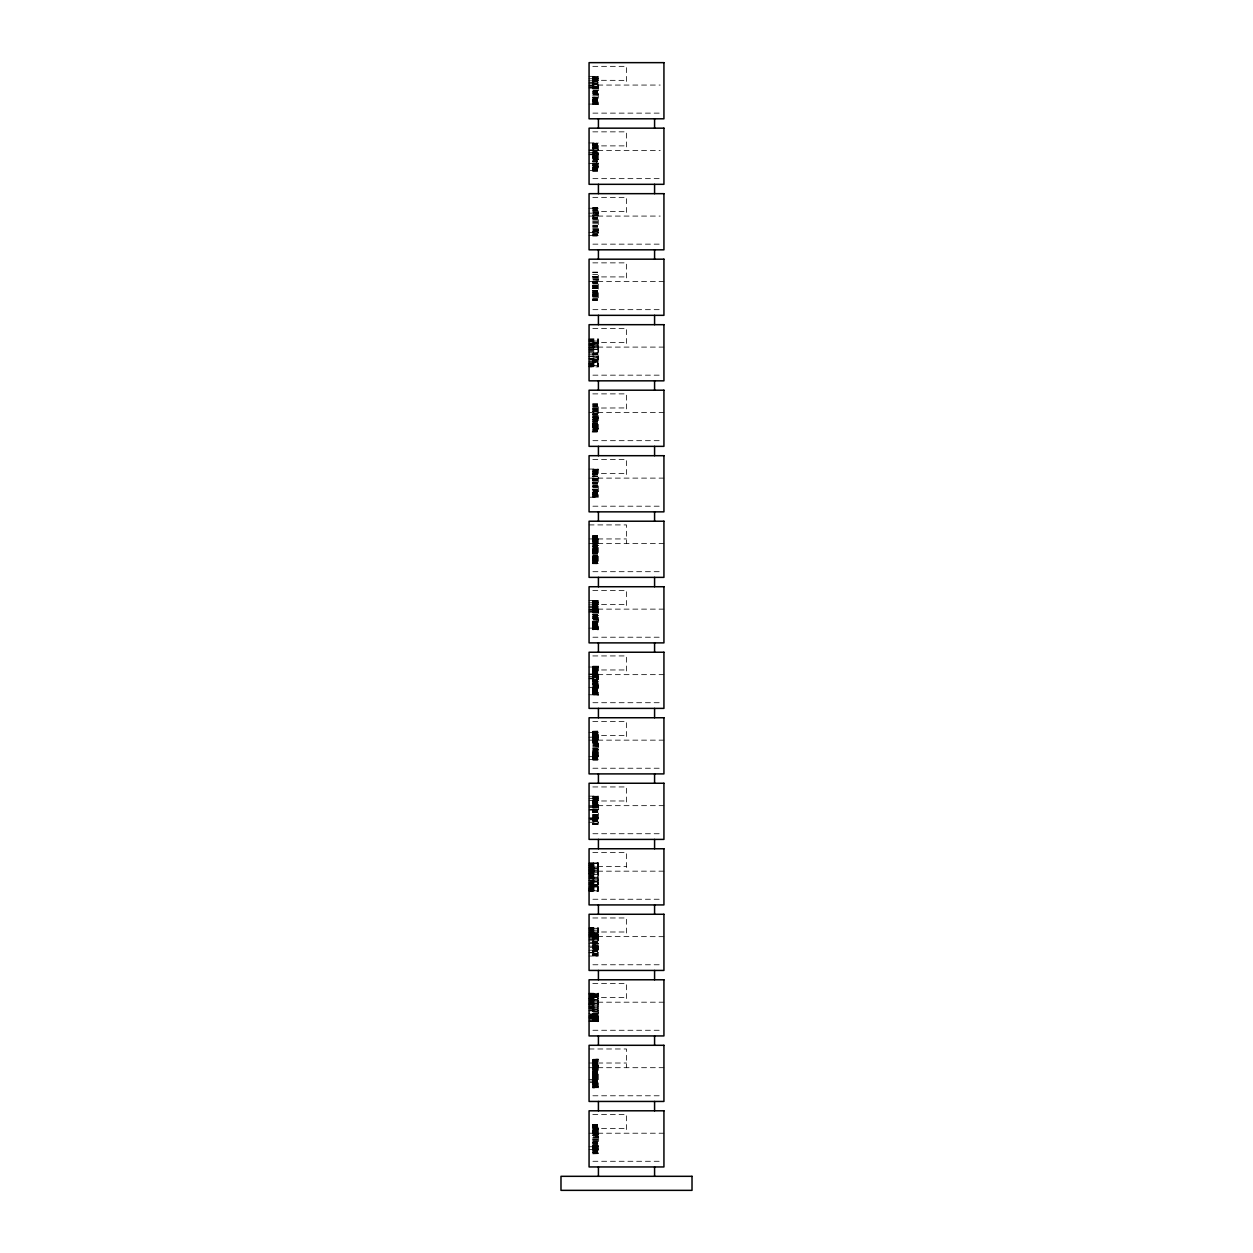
<?xml version="1.0" encoding="UTF-8"?>
<svg xmlns="http://www.w3.org/2000/svg" width="1253" height="1253" viewBox="0 0 1253 1253"><rect width="100%" height="100%" fill="white"/><g stroke="black" fill="none" stroke-linecap="round" stroke-linejoin="round"><path stroke-width="0.75" stroke-dasharray="5 3.75" d="M592.81 66.346L626.5 66.346L626.5 85.063M588.926 76.355L598.292 76.355L598.292 104.547L592.669 104.547M592.669 76.809L598.292 76.809M592.669 77.075L598.292 77.075L592.669 77.357M592.669 78.125L598.292 78.125M592.669 78.25L598.292 78.25M588.926 78.72L598.292 78.72M592.669 79.096L598.292 79.19M592.669 79.221L598.292 79.221M592.669 79.706L598.292 79.706M592.669 80.286L626.5 80.38M592.669 80.709L598.292 80.756M588.926 80.772L598.292 80.897M592.669 81.179L598.292 81.194M592.669 81.367L598.292 81.461M592.669 81.649L598.292 81.664M592.669 82.275L598.292 82.212M588.926 82.369L598.292 82.432M588.926 83.34L598.292 83.168M592.669 83.559L598.292 83.559M592.669 83.7L598.292 83.732M592.669 84.123L598.292 84.139M592.669 84.531L598.292 84.531M589.067 85.063L660.19 85.063M588.926 85.408L598.292 85.408M592.669 86.159L598.292 86.159M588.926 86.504L598.292 86.3M592.669 87.13L598.292 87.13M588.926 87.412L598.292 87.459L592.669 87.569M588.926 88.149L598.292 88.149M592.669 88.493L598.292 88.493M592.669 88.681L598.292 88.681M592.669 90.028L598.292 90.044M598.292 90.357L592.669 90.357L598.292 90.467M592.669 91.297L598.292 91.25M592.669 91.563L598.292 91.563M592.669 92.722L598.292 92.722M592.669 92.91L598.292 92.91M592.669 93.286L598.292 93.286M592.669 94.085L598.292 94.1M598.292 94.57L592.669 94.57L598.292 94.774M592.669 95.244L598.292 95.197M592.669 97.014L598.292 97.139L592.669 97.358M592.669 97.499L598.292 97.499M592.669 98.689L598.292 98.658M592.669 99.018L598.292 99.003M592.669 99.551L598.292 99.426M592.669 99.567L598.292 99.739M592.669 100.005L598.292 99.88M592.669 100.162L598.292 100.162M592.669 100.6L598.292 100.6M592.669 101.305L598.292 101.305M592.669 101.446L598.292 101.446M592.669 101.728L598.292 101.728M592.669 101.994L598.292 101.994M592.669 102.809L598.292 102.73M592.669 102.965L598.292 103.106M592.669 103.733L598.292 103.78M588.926 104.077L598.292 104.077M592.669 104.375L598.292 104.391M592.904 113.13L660.096 113.13M592.81 131.847L626.5 131.847L626.5 150.564M588.926 142.936L598.292 143.046M592.669 143.155L598.292 143.375M592.669 143.437L598.292 143.437M592.669 143.782L598.292 143.782M592.669 143.938L598.292 143.938M592.669 144.706L598.292 144.706M592.669 144.831L598.292 144.831M592.779 145.301L596.632 145.301M592.669 145.677L598.292 145.677M592.81 145.881L626.5 145.881M592.669 146.288L598.292 146.288M592.669 146.867L598.292 146.867M592.669 147.29L598.292 147.29M592.669 147.478L598.292 147.478M592.669 147.666L598.292 147.666M592.669 148.042L598.292 148.042M592.669 148.23L598.292 148.246M592.669 148.387L598.292 148.387M592.669 148.794L598.292 148.794M592.669 149.013L598.292 149.013M588.926 149.921L598.292 149.812M592.669 150.376L598.292 150.376M589.067 150.564L660.19 150.564M592.779 150.72L596.632 150.72M592.669 151.112L598.292 151.112M592.779 151.989L596.632 151.989M592.669 152.193L598.292 152.193M588.926 152.349L598.292 152.412M592.669 152.741L598.292 152.741M592.669 152.835L598.292 152.882M598.292 153.07L592.669 153.32L598.292 153.367M592.669 153.712L598.292 153.633M588.926 153.994L598.292 154.041L592.669 154.15M588.926 154.73L598.292 154.745M592.669 155.074L598.292 155.074M592.669 155.262L598.292 155.262M592.669 156.124L598.292 156.124M592.669 156.406L598.292 156.406M592.669 156.531L598.292 156.609M592.669 156.719L598.292 156.938M592.669 157.236L598.292 157.236M592.669 157.674L598.292 157.69M592.669 157.878L598.292 157.8M592.669 158.144L598.292 158.144M592.669 158.426L598.292 158.426M598.292 159.272L592.669 159.303L598.292 159.491M592.669 159.867L598.292 159.867M592.669 160.682L598.292 160.682M592.669 161.402L598.292 161.355M592.669 161.496L598.292 161.496M592.669 161.778L598.292 161.825M592.669 163.047L598.292 163.015M588.926 163.563L598.292 163.642M592.669 163.783L598.292 163.861M592.669 164.08L598.292 164.08M592.669 164.613L598.292 164.613M592.669 165.208L598.292 165.208M592.669 165.333L598.292 165.553M592.669 165.85L598.292 165.85M592.669 166.101L598.292 165.991M598.292 166.398L592.669 166.555L598.292 166.9M592.669 167.182L598.292 167.182M592.669 167.479L598.292 167.479M592.669 167.886L598.292 167.886M592.669 167.965L598.292 167.965M592.669 168.575L598.292 168.575M592.669 169.077L598.292 169.077M592.669 169.296L598.292 169.296M592.669 169.688L598.292 169.688M592.669 169.969L598.292 169.969M592.669 170.22L598.292 170.22M592.669 170.314L598.292 170.486L588.926 170.659M592.669 170.972L598.292 170.909M592.669 171.128L598.292 171.128L598.292 142.936M592.904 178.646L660.096 178.646M592.81 197.363L626.5 197.363L626.5 216.08M592.669 207.763L598.292 207.763L598.292 235.94L592.669 235.94M592.669 207.935L598.292 207.935M588.926 208.249L598.292 208.249M592.669 208.468L598.292 208.468M592.669 209.345L598.292 209.361M592.669 210.128L598.292 210.128M592.669 210.582L598.292 210.614M592.81 211.397L626.5 211.397M592.669 212.18L598.292 212.305M598.292 212.571L592.669 212.571L598.292 212.759M588.926 213.167L598.292 213.167M598.292 213.605L592.669 213.605L598.292 213.762M592.669 214.764L598.292 214.749M592.669 215.187L598.292 214.952M592.669 215.579L598.292 215.532M589.067 216.08L660.19 216.08M592.669 216.8L598.292 216.8M592.669 217.709L598.292 217.771M592.669 217.897L598.292 217.897M592.669 218.163L598.292 218.179M592.669 218.414L598.292 218.414M592.669 218.805L598.292 218.805M592.669 219.541L598.292 219.541M592.669 220.904L598.292 220.904M592.669 221.812L598.292 221.859M592.669 222.674L598.292 222.674M592.669 223.801L598.292 223.801M592.669 225.509L598.292 225.477M592.669 226.01L598.292 225.963M592.669 226.762L598.292 226.762M592.669 227.185L598.292 227.185M592.669 228.532L598.292 228.532M592.669 229.691L598.292 229.691M592.669 230.991L598.292 230.959M592.669 231.132L598.292 231.132M592.669 231.413L598.292 231.57M588.926 232.604L598.292 232.604M592.669 232.854L598.292 232.854M592.669 233.121L598.292 233.121M592.669 234.201L598.292 234.201M592.669 234.358L598.292 234.358M592.669 235.235L598.292 235.172M588.926 235.47L598.292 235.47M592.669 235.768L598.292 235.752M592.904 244.147L660.096 244.147M592.81 262.864L626.5 262.864L626.5 281.58M592.669 272.136L598.292 272.136L598.292 300.328L592.669 300.328M592.669 272.621L598.292 272.621M592.669 274.501L598.292 274.501M592.669 276.459L598.292 276.459M592.669 276.553L598.292 276.553M592.81 276.913L626.5 276.913M592.669 277.571L598.292 277.539M592.669 278.135L598.292 278.135M592.669 279.153L598.292 279.121M592.669 281.173L598.292 281.173M592.669 281.377L598.292 281.377M589.067 281.58L663.933 281.58M592.669 282.019L598.292 282.019M592.669 282.27L598.292 282.27M592.669 282.536L598.292 282.786M592.669 282.818L598.292 282.818M592.669 283.178L598.292 283.178M592.669 283.914L598.292 283.945M592.669 285.324L598.292 285.277M592.669 285.59L598.292 285.59L592.669 285.919M592.669 286.107L598.292 286.107M592.669 286.89L598.292 286.733M592.669 286.984L598.292 287.047M592.669 287.61L598.292 287.61M592.669 288.174L598.292 288.174M592.669 288.456L598.292 288.456M592.669 288.644L598.292 288.644M592.669 290.586L598.292 290.586M592.669 290.68L598.292 290.68M592.669 291.135L598.292 291.135M592.669 291.557L598.292 291.557M592.669 292.247L598.292 292.2M592.669 292.748L598.292 292.748M592.669 293.045L598.292 293.045M592.669 293.813L598.292 293.813M592.669 294.063L598.292 294.063M592.669 294.392L598.292 294.392M592.669 294.737L598.292 294.737M592.669 295.035L598.292 295.035M592.669 295.285L598.292 295.285M592.669 295.755L598.292 295.818M592.669 295.959L598.292 296.084M592.669 296.663L598.292 296.663M592.669 296.977L598.292 297.149M592.669 298.261L598.292 298.277M592.669 299.169L598.292 299.169M592.669 299.404L598.292 299.404M592.669 299.859L598.292 299.859M592.669 300.187L598.292 300.093M592.904 309.663L660.096 309.663M592.81 328.38L626.5 328.38L626.5 347.097M588.926 338.858L598.292 338.686L598.292 366.894L588.926 366.894M588.926 339.406L598.292 339.391M588.926 339.814L598.292 339.814M588.926 340.299L598.292 340.268M588.926 340.706L598.292 340.706M592.669 341.051L598.292 341.051M588.926 341.505L598.292 341.505M588.926 341.771L598.292 341.771M592.81 342.414L626.5 342.414M588.926 343.103L598.292 342.883M592.669 343.228L598.292 343.103M588.926 343.494L598.292 343.526L592.669 343.776M588.926 344.324L598.292 344.324M592.669 344.544L598.292 344.591M588.926 344.685L598.292 344.826M598.292 345.671L588.926 345.671L598.292 345.875M588.926 346.032L598.292 346.157M592.669 346.454L598.292 346.454M589.067 347.097L663.933 347.097M588.926 347.535L598.292 347.535L588.926 347.614M588.926 348.82L598.292 348.632M598.292 349.101L588.926 349.101L598.292 349.305M592.669 349.524L598.292 349.524M588.926 349.728L598.292 349.728M588.926 350.542L598.292 350.48M588.926 351.513L598.292 351.513M592.669 353.769L598.292 353.769M592.669 354.066L598.292 354.066M588.926 354.207L598.292 354.098M592.669 354.395L598.292 354.395M592.669 355.1L598.292 354.944M588.926 356.103L598.292 356.103M588.926 356.369L598.292 356.306M588.926 356.432L598.292 356.494M592.669 358.06L598.292 357.998M588.926 358.28L598.292 358.28M588.926 358.515L598.292 358.515M588.926 359.517L598.292 359.47M592.669 359.674L598.292 359.674M592.669 360.018L598.292 359.956L588.926 360.112M592.669 360.441L598.292 360.441M592.669 360.974L598.292 361.021M592.669 361.459L598.292 361.412M588.926 361.757L598.292 361.866M588.926 362.148L598.292 362.054M592.669 362.336L598.292 362.336L592.669 362.634M588.926 363.213L598.292 363.213M588.926 363.636L598.292 363.636M588.926 363.777L598.292 363.777M588.926 364.043L598.292 364.043M588.926 364.498L598.292 364.498M588.926 364.921L598.292 364.921M588.926 365.124L598.292 365.281M592.669 365.547L598.292 365.547M588.926 365.782L598.292 365.782M588.926 366.095L598.292 366.174M588.926 366.409L598.292 366.409M588.926 366.737L598.292 366.769M592.904 375.164L660.096 375.164M592.81 393.881L626.5 393.881L626.5 412.597M592.669 403.748L598.292 403.748L598.292 431.956L588.926 431.956M592.669 404.249L598.292 404.265M592.669 404.891L598.292 404.891M592.669 405.768L598.292 405.768M592.669 406.129L598.292 406.129M592.669 406.849L598.292 406.849M592.669 408.055L626.5 407.93M592.669 408.165L598.292 408.18M592.669 408.854L598.292 408.854M592.669 409.402L598.292 409.402M592.669 409.903L598.292 409.888M592.669 410.749L598.292 410.874M592.669 411.235L598.292 411.235M592.669 411.25L598.292 411.25M592.669 411.532L598.292 411.532M589.067 412.597L663.933 412.597M598.292 413.004L592.669 413.004L598.292 413.224M592.669 413.647L598.292 413.709M592.669 413.897L598.292 413.882M592.669 414.289L598.292 414.195M592.669 414.383L598.292 414.602M592.669 414.806L598.292 414.806M592.669 415.542L598.292 415.557M592.669 416.576L598.292 416.576M592.669 416.936L598.292 416.936M592.669 417.218L598.292 417.218M592.669 417.343L598.292 417.343M592.669 418.831L598.292 418.831M592.669 419.175L598.292 419.129M592.669 419.473L598.292 419.473M592.669 420.084L598.292 420.021M592.669 420.256L598.292 420.178M592.669 421.384L598.292 421.18M592.669 421.572L598.292 421.431M592.669 422.308L598.292 422.214M592.669 423.075L598.292 423.138M592.669 423.357L598.292 423.357M592.669 423.577L598.292 423.577M592.669 423.827L598.292 423.874M592.669 424.375L598.292 424.375M592.669 424.673L598.292 424.673M592.669 425.018L598.292 425.018L592.669 425.174M592.669 425.503L598.292 425.44M592.669 426.02L598.292 426.02M592.669 426.365L598.292 426.365L592.669 426.537M592.669 426.819L598.292 426.662M592.669 426.913L598.292 426.913M592.669 427.21L598.292 427.414L592.669 427.445M592.669 427.712L598.292 427.712M592.669 428.291L598.292 428.291M592.669 429.575L598.292 429.575M592.669 429.889L598.292 429.983M592.669 430.797L598.292 430.625M592.669 431.032L598.292 430.844M592.669 431.471L598.292 431.471M592.669 431.815L598.292 431.721M592.904 440.68L660.096 440.68M592.81 459.397L626.5 459.397L626.5 478.113M588.926 469.061L598.292 469.061L598.292 497.269M592.669 469.264L598.292 469.233M592.669 470.674L598.292 470.642M592.669 470.877L598.292 470.877M592.669 471.426L598.292 471.426M592.669 471.629L598.292 471.629M592.669 471.911L598.292 471.88M592.669 472.303L598.292 472.303M592.669 473.007L598.292 473.007M592.669 473.446L626.5 473.43M592.669 473.791L598.292 473.728M592.669 473.885L598.292 474.057M592.669 474.198L598.292 474.198M592.669 474.605L598.292 474.605M592.669 474.856L598.292 474.903L592.669 475.059M592.669 476.124L598.292 476.046M592.669 476.406L598.292 476.422M592.669 476.594L598.292 476.563M592.669 476.829L598.292 476.829M589.067 478.113L663.933 478.113M592.669 478.395L598.292 478.395M592.669 478.834L598.292 478.834M592.669 479.006L598.292 479.069M592.669 479.194L598.292 479.194M592.669 479.539L598.292 479.507M592.669 480.103L598.292 480.103M592.669 480.322L598.292 480.322M592.669 480.886L598.292 480.839M592.669 482.045L598.292 482.045M592.669 482.327L598.292 482.374M592.669 482.985L598.292 482.985M592.669 483.157L598.292 483.157M592.669 483.595L598.292 483.58M592.669 484.942L598.292 484.942M592.669 485.13L598.292 485.13M592.669 486.039L598.292 486.148M592.669 486.509L598.292 486.509M592.669 486.806L598.292 486.869M592.669 487.448L598.292 487.307M592.669 489.077L598.292 489.077M592.669 489.5L598.292 489.5M592.669 489.845L598.292 489.829M592.669 490.393L598.292 490.44M598.292 491.192L592.669 491.348L598.292 491.395M592.669 491.975L598.292 492.147M592.669 492.257L598.292 492.288L592.669 492.523M592.669 492.852L598.292 492.711M592.669 493.384L598.292 493.384M592.669 493.917L598.292 493.917M592.669 494.152L598.292 494.152M592.669 494.418L598.292 494.418M592.669 494.575L598.292 494.575M592.669 495.374L598.292 495.499M592.669 495.655L598.292 495.655M592.669 496.298L598.292 496.298M592.669 496.423L598.292 496.47M592.669 496.768L598.292 496.83M592.669 497.065L598.292 497.049L588.926 497.269M592.904 506.196L660.096 506.196M589.067 524.913L626.5 524.913L626.5 543.63M592.669 535.611L598.292 535.611L598.292 563.819L592.669 563.709L598.292 563.568M592.669 535.767L598.292 535.814M592.669 536.253L598.292 536.096M592.669 536.409L598.292 536.409M592.669 537.051L598.292 537.051M592.669 537.427L598.292 537.427M592.669 537.976L598.292 537.976M592.669 538.179L598.292 538.179M592.669 538.853L598.292 538.853M589.067 538.947L626.5 538.947M592.669 539.557L598.292 539.557M592.669 540.027L598.292 539.996M592.669 540.341L598.292 540.278M592.669 540.732L598.292 540.732M592.669 541.045L598.292 541.155M592.669 541.406L598.292 541.406M592.669 541.609L598.292 541.609M592.669 542.674L598.292 542.596M592.669 542.941L598.292 542.941M592.669 543.144L598.292 543.097M592.669 543.379L598.292 543.379M589.067 543.63L663.933 543.63M592.669 544.648L598.292 544.851M592.669 544.945L598.292 545.008M592.669 545.744L598.292 545.728M592.669 546.089L598.292 546.089M592.669 546.292L598.292 546.292M592.669 546.653L598.292 546.653M592.669 546.872L598.292 546.872M592.669 547.436L598.292 547.389M592.669 548.595L598.292 548.783M592.669 548.877L598.292 548.924M592.669 549.065L598.292 549.19M592.669 549.394L598.292 549.534M592.669 549.816L598.292 549.816M592.669 550.13L598.292 550.333M592.669 550.459L598.292 550.459M592.669 551.085L598.292 551.085M592.669 551.492L598.292 551.492M592.669 551.931L598.292 551.68M592.669 552.103L598.292 552.103M592.669 552.698L598.292 552.589M592.669 553.059L598.292 553.059M592.669 553.419L598.292 553.372M592.669 553.842L598.292 553.857M592.669 554.155L598.292 554.061M592.669 555.627L598.292 555.674M592.669 556.05L598.292 556.05M592.669 556.379L598.292 556.222M592.669 556.52L598.292 556.52M592.669 556.974L598.292 556.943M592.669 557.287L598.292 557.287M592.669 557.742L598.292 557.867M592.669 558.211L598.292 558.211M592.669 558.54L598.292 558.509M592.669 558.76L598.292 558.76M592.669 559.214L598.292 559.073M592.669 559.292L598.292 559.261M592.669 559.558L598.292 559.558M592.669 559.934L598.292 559.934M592.669 560.138L598.292 560.138M592.669 560.467L598.292 560.467M592.669 560.624L598.292 560.624M592.669 561.125L598.292 561.125M592.669 561.736L598.292 561.736M592.669 561.924L598.292 562.096M592.669 562.644L598.292 562.644M592.669 562.848L598.292 562.879M592.669 562.973L598.292 562.973M592.669 563.317L598.292 563.286M592.904 571.697L660.096 571.697M592.81 590.414L626.5 590.414L626.5 609.13M588.926 600.438L598.292 600.438L598.417 629.773L592.81 629.773M592.669 600.61L598.292 600.547M592.669 600.876L598.292 600.876M592.669 601.158L598.292 601.142M592.669 601.424L598.292 601.268M592.81 601.769L598.417 601.769M592.669 602.051L598.292 602.02M592.669 602.192L598.417 602.286M592.669 602.317L598.292 602.317M588.926 602.803L598.417 602.662M592.669 603.179L598.417 603.194M592.81 603.492L598.417 603.492M592.669 603.789L598.417 603.789M592.669 604.353L598.292 604.353M592.81 604.447L626.5 604.447M588.926 604.854L598.292 604.823M592.669 604.98L598.417 604.964M592.669 605.277L598.292 605.434M592.669 605.544L598.292 605.544M592.669 605.732L598.292 605.732M592.81 606.217L598.417 606.217M588.926 606.436L598.417 606.389M592.669 606.499L598.417 606.593M592.81 606.969L598.417 606.922M592.669 607.251L598.292 607.251M588.926 607.423L598.417 607.439M592.669 607.627L598.417 607.721M592.669 607.862L598.292 607.877M592.669 608.206L598.417 608.081M592.669 608.613L598.417 608.786M592.81 609.021L598.417 608.958M589.067 609.13L663.933 609.13M588.926 609.475L598.292 609.475M592.81 609.647L598.417 609.757M592.669 610.383L598.417 610.289M588.926 610.571L598.292 610.446M592.669 610.806L598.292 610.853M592.81 611.088L598.417 611.088M592.669 611.198L598.417 611.26M588.926 611.48L598.417 611.527M588.926 612.231L598.417 612.044M592.669 612.56L598.292 612.748M592.81 612.889L598.417 612.811M592.669 614.127L598.292 614.111M592.669 614.487L598.417 614.55L592.669 614.722M592.669 615.646L598.417 615.693M592.81 616.351L598.417 616.351M592.669 616.805L598.292 616.805M592.669 616.993L598.292 616.993M592.669 617.369L598.417 617.4M592.669 618.168L598.292 618.152M592.669 618.7L598.292 618.637M592.669 618.857L598.292 618.857M598.292 619.264L592.669 619.264L598.417 619.327M592.669 621.096L598.292 621.096M592.669 621.269L598.417 621.112M592.669 621.425L598.292 621.582M592.81 622.365L598.417 622.365L592.81 622.584M592.669 622.772L598.417 622.913M592.669 623.086L598.292 623.086M592.669 623.493L598.292 623.634M592.669 623.806L598.417 623.916L592.669 624.088M592.81 624.386L598.417 624.386M592.669 624.683L598.292 624.683M592.81 624.965L598.417 624.824M592.81 625.231L598.417 625.231L592.669 625.529M592.669 625.795L598.292 625.795M592.669 626.061L598.292 626.061M592.81 626.594L598.417 626.594M592.669 626.798L598.417 626.672M592.669 627.033L598.417 626.954M592.669 627.189L598.292 627.189M592.669 627.816L598.292 627.847M588.926 628.16L598.417 628.035M592.81 628.192L598.417 628.192M592.669 628.426L598.292 628.63M592.81 629.006L598.417 629.069M592.81 629.304L598.417 629.304M592.81 629.601L598.417 629.586M592.904 637.213L660.096 637.213M592.81 655.93L626.5 655.93L626.5 674.647M592.81 666.157L598.417 666.189M592.81 666.502L598.417 666.502M592.81 666.721L598.417 666.737M588.926 667.019L598.292 667.019M592.669 667.222L598.417 667.254M592.669 667.504L598.292 667.457M592.81 667.63L598.417 667.598M592.669 667.849L598.417 667.912M592.81 668.225L598.417 668.225M592.669 668.773L598.417 668.836M592.669 668.898L598.417 669.024M592.779 669.384L598.417 669.384M592.669 669.76L598.292 669.76M592.81 669.963L626.5 669.963M592.669 670.371L598.417 670.433M592.81 670.559L598.417 670.559M592.669 670.935L598.417 670.856L592.81 671.013M592.669 671.373L598.417 671.404M592.669 671.749L598.292 671.561M592.81 671.874L598.417 671.921M592.669 672.125L598.417 672.156M592.669 672.313L598.417 672.516M592.81 672.736L598.417 672.736M592.669 672.877L598.292 672.877M592.669 673.08L598.417 673.206L592.81 673.441M592.669 673.832L598.417 673.691M588.926 674.004L598.417 674.067M592.81 674.192L598.417 674.192M592.669 674.459L598.292 674.459M589.067 674.647L663.933 674.647M592.669 675.195L598.417 675.257M592.81 675.524L598.417 675.414M592.81 675.68L598.417 675.9M592.779 676.056L598.417 676.15M588.926 676.416L598.417 676.432L592.669 676.479M592.669 676.808L598.292 676.902M592.669 677.153L598.292 677.153M592.669 677.387L598.417 677.246M598.292 677.701L592.669 677.701L598.417 677.826M588.926 678.061L598.292 678.124M588.926 678.813L598.417 678.969M592.669 679.142L598.417 679.204M592.669 679.33L598.417 679.486L592.81 679.799M592.81 679.987L598.417 680.066L592.669 680.207M592.669 680.489L598.417 680.614M592.669 680.708L598.417 680.771M592.669 680.99L598.292 681.005M592.669 681.303L598.292 681.303M592.669 681.616L598.417 681.491M598.417 681.836L592.669 681.883L598.292 681.961M592.669 682.227L598.417 682.337M592.669 682.493L598.417 682.525M592.669 683.339L598.292 683.386M592.669 683.574L598.417 683.731M592.669 683.95L598.292 683.95M592.81 684.216L598.417 684.279L592.81 684.467M592.669 684.749L598.417 684.561M592.669 685.438L598.417 685.548M598.292 685.845L592.669 685.845L598.417 686.096M592.81 686.127L598.417 686.127M592.81 686.848L598.417 686.801M592.669 687.098L598.417 686.926M592.81 687.349L598.417 687.349M588.926 687.631L598.292 687.678M592.669 687.725L598.417 687.693M592.669 688.148L598.292 688.148M592.81 688.273L598.417 688.445M592.669 688.696L598.417 688.617M592.81 688.821L598.417 688.821M592.81 689.213L598.417 689.166M592.669 689.275L598.417 689.385M592.669 689.667L598.417 689.714L592.669 689.917M592.669 690.168L598.292 690.074M592.669 690.528L598.292 690.466M592.669 690.638L598.417 690.544M592.669 690.967L598.417 691.029L592.669 691.264M592.669 691.546L598.417 691.374M592.669 691.954L598.292 692.048M592.81 692.142L598.417 692.157M592.81 692.455L598.417 692.611M592.669 692.643L598.292 692.643M592.669 693.16L598.417 693.05M592.669 693.379L598.417 693.285M592.81 693.504L598.417 693.426M592.669 693.77L598.417 693.692M592.669 694.052L598.417 694.068M592.669 694.397L598.292 694.287M592.669 694.569L598.292 694.695M588.926 694.742L598.292 694.976L592.669 695.008M592.904 702.714L660.096 702.714M592.81 721.43L626.5 721.43L626.5 740.147M592.81 731.219L598.417 731.047L598.292 760.023L592.669 760.023M592.81 731.517L598.417 731.517M592.81 731.752L598.417 731.752M592.669 732.018L598.292 732.018M592.81 732.112L598.417 732.285M588.926 732.332L598.292 732.551M592.81 732.629L598.417 732.66M592.81 732.942L598.417 732.942M592.81 733.24L598.417 733.24M592.669 733.444L598.417 733.412M592.81 733.866L598.417 733.866M592.81 734.054L598.417 733.898M592.669 734.195L598.292 734.195M592.669 734.665L598.417 734.415M592.669 734.697L598.292 734.697M592.81 735.433L598.417 735.433M592.81 735.48L626.5 735.48M592.81 735.856L598.417 735.715M592.669 736.169L598.417 736.044M592.669 736.247L598.417 736.435M592.669 736.639L598.292 736.67M592.669 736.827L598.417 736.889M588.926 737.234L598.417 737.046M592.81 737.531L598.417 737.531M592.669 737.751L598.417 737.751M592.669 737.845L598.417 738.033M592.81 738.236L598.417 738.236M592.81 738.471L598.417 738.409M592.669 738.816L598.417 738.816M592.669 739.035L598.417 739.098M592.669 739.207L598.417 739.207M598.292 739.615L592.669 739.615L598.417 739.74M592.81 740.084L598.417 740.084M589.067 740.147L663.933 740.147M592.81 740.539L598.417 740.539L592.669 740.883M592.81 741.056L598.417 741.181M592.81 741.494L598.417 741.463M592.669 741.776L598.292 741.964M592.81 742.089L598.417 742.089M592.669 742.293L598.417 742.34M592.669 742.888L598.417 742.825M592.669 743.624L598.292 743.624M592.669 744.987L598.417 745.096L592.81 745.143M598.417 745.801L592.669 745.88L598.292 745.942M592.669 746.741L598.417 746.866M592.669 747.884L598.292 747.884M592.81 748.761L598.417 748.761M592.81 748.793L598.417 748.793M592.669 749.576L598.292 749.545M592.81 750.578L598.417 750.578M592.669 750.845L598.292 750.845M592.669 751.252L598.292 751.252M592.81 751.878L598.417 751.816M592.81 752.035L598.417 752.035M592.81 752.38L598.417 752.38M592.669 752.677L598.292 752.614M592.669 752.834L598.292 752.834M592.81 753.382L598.417 753.335M592.81 753.476L598.417 753.476M592.669 753.773L598.417 753.852M592.669 754.165L598.417 754.243M592.81 754.275L598.417 754.416M592.81 754.698L598.417 754.698M592.669 755.026L598.417 754.839M592.669 755.214L598.292 755.073M592.669 755.481L598.292 755.481M592.669 755.653L598.292 755.637M592.81 756.405L598.417 756.405M588.926 756.671L598.292 756.671M592.669 756.922L598.292 756.922M592.669 757.204L598.292 757.204M592.81 757.485L598.417 757.485M592.81 757.642L598.417 757.642M592.669 758.284L598.292 758.284M592.669 758.441L598.417 758.457M592.81 758.754L598.417 758.754M592.81 759.052L598.417 759.036M592.669 759.318L598.417 759.224M588.926 759.553L598.292 759.553M592.669 759.851L598.292 759.835M592.904 768.23L660.096 768.23M592.81 786.947L626.5 786.947L626.5 805.663M589.067 796.141L598.417 796.141L598.292 824.396M592.81 796.281L598.417 796.281M592.669 796.704L598.417 796.689M592.81 797.206L598.417 797.206M592.81 797.378L598.417 797.378M592.81 798.036L598.417 798.036M592.81 798.349L598.417 798.349M589.067 798.506L598.417 798.506M592.81 799.148L598.417 799.148M592.81 799.508L598.417 799.508M589.067 800.557L598.417 800.526M592.81 800.777L598.417 800.808M592.81 800.98L626.5 800.98M592.81 801.481L598.417 801.481L592.669 801.654M592.669 802.218L598.417 802.139M592.81 802.28L598.417 802.28M592.81 802.625L598.417 802.625M592.81 802.844L598.417 802.844M592.669 803.189L598.417 803.126M592.81 803.815L598.417 803.815L592.669 803.987M592.81 804.191L598.417 804.316M592.81 804.833L598.417 804.833M592.669 805.256L598.417 805.178M589.067 805.663L663.933 805.663M592.669 805.679L598.417 805.804M592.669 806.102L598.417 806.024M592.669 806.352L598.417 806.274M592.669 806.619L598.292 806.619M589.067 806.822L598.417 806.822M589.067 807.183L598.417 807.183M592.669 807.261L598.417 807.433M592.669 808.013L598.417 807.919M592.81 809.093L598.417 809.328M592.669 809.391L598.292 809.36M589.067 809.736L598.417 809.595M589.067 810.111L598.417 809.924M592.669 810.174L598.292 810.174M592.669 810.801L598.417 810.879L592.669 811.067M592.81 811.615L598.417 811.615M592.669 811.693L598.292 811.693M592.81 811.96L598.417 811.96M592.669 812.257L598.292 812.257M592.669 812.711L598.417 812.461M592.81 814.419L598.417 814.419M592.669 814.763L598.417 814.685M592.669 815.217L598.292 815.217M592.669 815.64L598.417 815.672M592.669 816.283L598.417 816.204M592.669 816.831L598.417 816.752M592.669 817.128L598.417 817.05M592.81 817.473L598.417 817.473M589.067 817.817L598.417 817.817M592.669 818.146L598.292 818.146M589.067 818.397L598.417 818.397M592.669 818.475L598.417 818.569M592.669 818.82L598.417 818.742M589.067 819.039L598.417 819.039M592.669 819.368L598.417 819.29M592.81 819.76L598.417 819.76L589.067 819.869M592.669 820.026L598.417 820.088M592.669 820.746L598.417 820.668M592.669 821.044L598.292 821.044M592.669 821.232L598.417 821.154M589.067 822.266L598.417 822.281M592.669 823.237L598.417 823.174M592.669 823.487L598.292 823.487M592.669 823.926L598.417 823.863M592.669 824.176L598.417 824.098M592.669 824.396L598.417 824.333M592.904 833.731L660.096 833.731M592.81 852.447L626.5 852.447L626.5 871.164M598.292 862.941L588.926 862.894L598.292 862.769L598.292 891.306L588.926 891.306M588.926 863.254L598.292 863.27M598.292 863.474L588.926 863.599L598.292 863.834M588.926 863.897L598.292 863.897M588.926 864.194L598.292 864.366M588.926 864.774L598.292 864.774M588.926 865.024L598.292 865.134M588.926 865.322L598.292 865.322M588.926 865.619L598.292 865.588M588.926 865.948L598.292 865.854M588.926 866.121L598.292 866.121M588.926 866.496L626.5 866.496M592.669 866.966L598.292 866.966M588.926 867.17L598.292 867.186M588.926 867.499L598.292 867.295M588.926 867.749L598.292 867.765M588.926 867.922L598.292 867.859M592.669 868.125L598.292 868.125M588.926 868.501L598.292 868.407M588.926 868.768L598.292 868.674M592.669 868.971L598.292 868.893M588.926 869.253L598.292 869.253M588.926 869.613L598.292 869.613M588.926 869.833L598.292 869.88M588.926 870.13L598.292 869.958M592.669 870.318L598.292 870.24M588.926 870.459L598.292 870.537M588.926 870.804L598.292 870.804M663.933 871.164L588.926 871.18L598.292 871.289M588.926 871.696L598.292 871.649M588.926 871.822L598.292 871.806M588.926 872.621L598.292 872.715L588.926 872.793M588.926 873.2L598.292 873.184M588.926 873.294L598.292 873.388M588.926 873.545L598.292 873.607M588.926 873.811L598.292 873.811M588.926 874.343L598.292 874.563L588.926 874.61M588.926 875.581L598.292 875.581M588.926 876.082L598.292 876.082M588.926 876.802L598.292 876.865M588.926 877.163L598.292 877.163M592.669 877.225L598.292 877.225M588.926 877.883L598.292 877.852M592.669 878.181L598.292 878.134M588.926 878.275L598.292 878.478M588.926 878.933L598.292 879.026M592.669 879.183L598.292 879.183M588.926 880.186L598.292 880.186M588.926 880.436L598.292 880.577M588.926 880.843L598.292 880.843M592.669 880.859L598.292 880.969M592.669 881.313L598.292 881.313L588.926 881.407M592.669 882.143L598.292 882.081M588.926 882.363L598.292 882.363M588.926 882.645L598.292 882.582M588.926 883.537L598.292 883.537M588.926 883.898L598.292 883.757M588.926 884.179L598.292 884.023M588.926 884.446L598.292 884.446L592.669 884.508M592.669 885.057L598.292 885.104M592.669 885.448L598.292 885.495L588.926 885.558M588.926 885.918L598.292 885.965M598.292 886.137L588.926 886.216L598.292 886.404M592.669 886.764L598.292 886.717M592.669 886.92L598.292 886.92M588.926 887.296L598.292 887.296M588.926 887.844L598.292 887.719M588.926 888.126L598.292 888.126M588.926 888.205L598.292 888.205M588.926 888.581L598.292 888.581M588.926 888.988L598.292 888.988M588.926 889.364L598.292 889.207M588.926 889.567L598.292 889.63M588.926 889.849L598.292 889.849M588.926 890.241L598.292 890.178M588.926 890.366L598.292 890.476M588.926 890.601L598.292 890.758L588.926 890.836M588.926 891.134L598.292 891.118M592.904 899.247L660.096 899.247M592.81 917.963L626.5 917.963L626.5 936.68M588.926 927.831L598.292 927.831L598.292 956.039L588.926 956.039M588.926 927.972L598.292 927.956M588.926 928.896L598.292 928.959M588.926 929.726L598.292 929.851M588.926 930.024L598.292 930.024M592.669 930.196L598.292 930.196M588.926 930.838L598.292 930.916M588.926 931.198L598.292 931.198M592.81 931.997L626.5 931.997M588.926 932.216L598.292 932.122M588.926 932.498L598.292 932.451M592.669 932.937L598.292 932.921M588.926 933.172L598.292 933.281M592.669 933.469L598.292 933.469M592.669 933.83L598.292 933.83M588.926 933.939L598.292 933.986M588.926 934.315L598.292 934.315M588.926 934.534L598.292 934.534M592.669 935.333L598.292 935.302M588.926 935.505L598.292 935.615M588.926 935.881L598.292 935.881M588.926 936.007L598.292 936.007M588.926 936.524L663.933 936.68M592.669 936.727L598.292 936.711M592.669 937.072L598.292 937.072M598.292 937.244L588.926 937.322L598.292 937.714M592.669 937.964L598.292 937.964M592.669 938.278L598.292 938.278M592.669 938.513L598.292 938.45M592.669 938.685L598.292 938.685M588.926 939.061L598.292 938.889M588.926 939.124L598.292 939.124M592.669 939.64L598.292 939.625M588.926 940.784L598.292 940.658M592.669 941.003L598.292 941.019M592.669 941.285L598.292 941.301M592.669 941.614L598.292 941.426M592.669 941.802L598.292 941.88M592.669 942.428L598.292 942.428L588.926 942.585M592.669 942.914L598.292 942.914M588.926 943.65L598.292 943.54M592.669 944.151L598.292 944.245L592.669 944.339M592.669 945.248L598.292 945.248M592.669 945.514L598.292 945.467M592.669 945.639L598.292 945.639M588.926 946.109L598.292 946.281M592.669 946.375L598.292 946.375M592.669 947.158L598.292 947.158L588.926 947.362M592.669 947.66L598.292 947.44M592.669 948.443L598.292 948.458M592.669 948.74L598.292 948.756M592.669 949.163L598.292 949.163M598.292 949.257L592.669 949.508L598.292 949.508M588.926 950.26L598.292 950.087M592.669 950.432L598.292 950.432M592.669 950.635L598.292 950.745M592.669 950.98L598.292 950.902M592.669 951.293L598.292 951.293M592.669 951.56L598.292 951.481M592.669 951.779L598.292 951.779M588.926 952.358L598.292 952.358M588.926 952.828L598.292 952.781M592.669 953.643L598.292 953.643M592.669 953.956L598.292 953.972M592.669 954.692L598.292 954.692M592.669 954.864L598.292 954.864M592.669 955.099L598.292 955.115M592.669 955.506L598.292 955.444M592.669 955.538L598.292 955.553M592.669 956.023L598.292 955.788M592.904 964.763L660.096 964.763M592.81 983.48L626.5 983.48L626.5 1002.196M588.926 993.128L598.292 993.331L588.926 993.488M588.926 993.645L598.292 993.833M588.926 994.099L598.292 993.942M588.926 994.334L598.292 994.193M592.669 994.553L598.292 994.584M588.926 994.882L598.292 994.725M592.669 995.101L598.292 994.96M588.926 995.352L598.292 995.383M592.669 995.681L598.292 995.696M592.669 995.963L598.292 995.963L588.926 995.963M592.669 996.354L598.292 996.386M588.926 996.699L598.292 996.495M592.669 996.855L598.292 996.855M588.926 997.028L598.292 997.09M592.669 997.513L626.5 997.513M592.669 997.67L598.292 997.545M588.926 997.842L598.292 997.811M588.926 998.14L598.292 998.124M588.926 998.437L598.292 998.328M588.926 998.782L598.292 998.672M588.926 998.876L598.292 998.939M588.926 999.314L598.292 999.142M592.669 999.393L598.292 999.596L588.926 999.628M588.926 999.941L598.292 1000.113M592.669 1000.192L598.292 1000.207M588.926 1000.567L598.292 1000.63M588.926 1000.881L598.292 1000.912M592.669 1001.163L598.292 1001.163M588.926 1001.523L598.292 1001.664M589.067 1002.196L663.933 1002.196M588.926 1002.353L598.292 1002.478M592.669 1002.98L598.292 1002.901M588.926 1003.152L598.292 1003.261M588.926 1003.512L598.292 1003.496L592.669 1003.606M588.926 1003.825L598.292 1003.935M588.926 1004.233L598.292 1004.186M588.926 1004.436L598.292 1004.389M588.926 1004.781L598.292 1004.796M592.669 1004.922L598.292 1004.953M588.926 1005.188L598.292 1005.188M592.669 1006.128L598.292 1006.128M588.926 1006.363L598.292 1006.394M588.926 1006.504L598.292 1006.441M588.926 1007.193L598.292 1007.177M592.669 1007.349L598.292 1007.334M588.926 1007.537L598.292 1007.663M588.926 1008.367L598.292 1008.242M588.926 1008.649L598.292 1008.649M592.669 1009.01L598.292 1009.01M592.669 1009.213L598.292 1009.213L588.926 1009.526M592.669 1010.231L598.292 1010.122M588.926 1010.591L598.292 1010.591M588.926 1010.905L598.292 1010.905M592.669 1011.234L598.292 1011.328L592.669 1011.375M592.669 1011.766L598.292 1011.688M598.292 1012.69L588.926 1013.254M592.669 1013.583L598.292 1013.583M588.926 1013.881L598.292 1013.975M592.669 1014.131L598.292 1014.131M592.669 1014.319L598.292 1014.46L588.926 1014.585M592.669 1014.82L598.292 1014.977M592.669 1015.259L598.292 1015.259M588.926 1015.541L598.292 1015.463M592.669 1015.776L598.292 1015.776M588.926 1016.042L598.292 1016.042M588.926 1016.246L598.292 1016.214L592.669 1016.512M592.669 1016.684L598.292 1016.778M588.926 1016.982L598.292 1016.935M588.926 1017.279L598.292 1017.279M592.669 1017.467L598.292 1017.467M588.926 1017.765L598.292 1017.765M592.669 1017.984L598.292 1017.984M598.292 1018.219L588.926 1018.36L598.292 1018.642M592.669 1018.846L598.292 1018.846M588.926 1019.112L598.292 1019.112M598.292 1019.456L592.669 1019.456L598.292 1019.582M592.669 1019.926L598.292 1019.738M588.926 1020.24L598.292 1020.083M592.669 1020.459L598.292 1020.506M592.669 1020.553L598.292 1020.615M592.669 1020.96L598.292 1020.85M588.926 1021.038L598.292 1021.132M598.292 1021.32L588.926 1021.508L598.292 1021.681L598.292 993.128M592.904 1030.264L660.096 1030.264M589.067 1048.98L626.5 1048.98L626.5 1067.697M598.292 1059.318L592.669 1059.239L598.292 1059.098L598.292 1087.886L592.669 1087.886M592.669 1059.662L598.292 1059.599M592.669 1059.725L598.292 1059.881M592.669 1060.179L598.292 1060.163M592.669 1060.351L598.292 1060.32M592.669 1060.508L598.292 1060.492M592.669 1061.009L598.292 1061.134M592.669 1061.307L598.292 1061.307M592.669 1061.589L598.292 1061.51M592.669 1062.105L598.292 1062.246M592.669 1062.309L598.292 1062.481M592.669 1062.638L598.292 1062.638M589.067 1063.014L626.5 1063.014M592.669 1063.499L598.292 1063.531M592.669 1063.781L598.292 1063.64M592.669 1064.063L598.292 1064.095M592.669 1064.283L598.292 1064.361M592.669 1064.392L598.292 1064.423M598.292 1064.815L592.669 1064.815L598.292 1065.128M592.669 1065.254L598.292 1065.222M592.669 1065.551L598.292 1065.473M592.669 1065.817L598.292 1065.692M592.669 1066.507L598.292 1066.663M592.669 1066.789L598.292 1066.757M598.292 1067.023L592.669 1067.149L598.292 1067.462M589.067 1067.697L663.933 1067.697M592.669 1067.916L598.292 1067.807M592.669 1068.511L598.292 1068.355M592.669 1068.778L598.292 1068.731M592.669 1068.997L598.292 1068.934M592.669 1069.138L598.292 1069.154M592.669 1069.451L598.292 1069.451M592.669 1069.796L598.292 1069.811M592.669 1069.858L598.292 1070.36M592.669 1070.814L598.292 1070.735M592.669 1070.908L598.292 1070.939M592.669 1071.346L598.292 1071.346M592.669 1071.472L598.292 1071.487M592.669 1072.067L598.292 1071.988M592.669 1072.286L598.292 1072.286M592.669 1072.693L598.292 1072.678M592.669 1072.881L598.292 1072.866M592.669 1073.069L598.292 1072.991M592.669 1073.461L598.292 1073.273M592.669 1073.696L598.292 1073.617M592.669 1073.852L598.292 1073.884M592.669 1074.275L598.292 1074.275M592.669 1074.369L598.292 1074.432M592.669 1074.588L598.292 1074.588M592.669 1074.917L598.292 1074.917M592.669 1075.152L598.292 1075.152M592.669 1075.434L598.292 1075.56M592.669 1075.607L598.292 1075.763M592.669 1075.998L598.292 1075.998M592.669 1076.217L598.292 1076.186M592.669 1076.531L598.292 1076.531L592.669 1076.781M592.669 1077.141L598.292 1077.141M592.669 1077.392L598.292 1077.392M592.669 1077.564L598.292 1077.502M592.669 1077.925L598.292 1077.94M592.669 1078.128L598.292 1078.081L592.669 1078.316M592.669 1078.645L598.292 1078.535M592.669 1078.88L598.292 1078.88M592.669 1079.225L598.292 1079.178M588.926 1079.506L598.292 1079.506M592.669 1079.726L598.292 1079.757L592.669 1080.023M592.669 1080.211L598.292 1080.133M592.669 1080.446L598.292 1080.446L592.669 1080.775M592.669 1081.057L598.292 1081.01L588.926 1081.151M592.669 1081.37L598.292 1081.355M592.669 1081.715L598.292 1081.809M592.669 1081.903L598.292 1082.012M592.669 1082.263L598.292 1082.279M592.669 1082.592L598.292 1082.623L588.926 1082.655M592.669 1083.062L598.292 1083.14M592.669 1083.391L598.292 1083.297M592.669 1083.641L598.292 1083.516M592.669 1084.127L598.292 1084.017M592.669 1084.221L598.292 1084.221M592.669 1084.534L598.292 1084.706M592.669 1084.738L598.292 1084.738M592.669 1085.239L598.292 1085.192M592.669 1085.85L598.292 1086.006M592.669 1086.085L598.292 1086.163M592.669 1086.382L598.292 1086.382M598.292 1086.711L592.669 1086.774L598.292 1086.915M592.669 1087.165L598.292 1087.134M592.669 1087.4L598.292 1087.4M592.669 1087.745L598.292 1087.682M592.904 1095.78L660.096 1095.78M592.81 1114.497L626.5 1114.497L626.5 1133.213M592.669 1124.614L598.292 1124.614L598.417 1153.856M592.669 1124.74L598.292 1124.755M592.669 1125.084L598.292 1125.163M592.669 1125.319L598.292 1125.335M592.669 1125.68L598.417 1125.664L592.669 1125.852M592.669 1126.196L598.417 1126.134M592.81 1126.369L598.417 1126.369M592.669 1126.51L598.417 1126.729M592.669 1126.823L598.417 1126.901M592.81 1127.246L598.417 1127.246M592.669 1127.481L598.292 1127.434M592.669 1127.622L598.417 1127.559M592.669 1127.982L598.417 1127.872M592.81 1128.53L626.5 1128.53M592.81 1128.671L598.417 1128.671M598.417 1129.031L592.669 1129.031L598.292 1129.251M592.669 1129.423L598.292 1129.611M592.669 1130.002L598.417 1130.049M592.81 1130.206L598.417 1130.206M592.669 1130.472L598.417 1130.66M592.669 1130.754L598.292 1130.723M592.669 1131.114L598.417 1131.052M592.669 1131.334L598.292 1131.334M592.81 1131.569L598.417 1131.522M592.669 1131.804L598.417 1131.804M592.669 1131.976L598.417 1132.164M592.669 1132.289L598.417 1132.383M592.669 1132.665L598.292 1132.696M592.669 1132.79L598.417 1132.853M589.067 1133.213L663.933 1133.213M592.669 1133.307L598.417 1133.339M592.669 1134.122L598.292 1134.278M598.417 1134.357L592.669 1134.56L598.292 1134.623M592.669 1135.03L598.292 1135.077M592.81 1135.328L598.417 1135.171M592.81 1135.61L598.417 1135.61M598.292 1135.844L592.669 1135.844L598.417 1136.126M592.669 1137.63L598.292 1137.567M592.669 1138.711L598.417 1138.679M592.669 1139.369L598.292 1139.369M592.81 1139.76L598.417 1139.76M592.669 1140.434L598.417 1140.418M592.81 1141.483L598.417 1141.483M592.669 1142.125L598.292 1142.125M592.669 1142.329L598.292 1142.36M592.669 1142.861L598.292 1142.893M592.81 1143.378L598.417 1143.409M592.81 1143.864L598.417 1143.911M592.669 1144.146L598.292 1144.146M592.81 1145.195L598.417 1145.195M592.669 1145.399L598.292 1145.399M592.669 1145.602L598.292 1145.602M592.669 1145.947L598.292 1145.947M592.81 1146.448L598.417 1146.448M588.926 1146.777L598.417 1146.652M592.669 1147.043L598.417 1146.996M592.669 1147.419L598.292 1147.419M592.669 1147.795L598.292 1147.811M592.669 1147.983L598.417 1147.952M592.669 1148.421L598.292 1148.265M592.81 1148.468L598.417 1148.468M592.81 1148.907L598.417 1148.86M592.81 1149.032L598.417 1149.032M592.81 1149.314L598.417 1149.314M588.926 1149.612L598.417 1149.471M592.669 1149.972L598.292 1149.972M592.81 1150.755L598.417 1150.661M592.81 1151.021L598.417 1151.021M592.669 1151.053L598.292 1151.209M592.669 1152.024L598.292 1152.024M592.669 1152.337L598.417 1152.259M592.669 1152.603L598.292 1152.807M592.81 1153.386L598.417 1153.386M592.81 1153.856L598.417 1153.653M592.904 1161.28L660.096 1161.28M598.417 666.016L598.292 695.211M596.632 142.936L596.632 170.659M596.632 667.019L596.632 694.742M598.292 86.739L592.669 86.739L598.292 86.786M598.292 230.051L592.669 230.051L598.292 230.098M598.292 279.905L592.669 279.905L598.292 279.967M598.292 352.735L588.926 352.735L598.292 352.782M598.292 356.886L592.669 356.886L598.292 356.933M598.292 417.719L592.669 417.719L598.292 417.813M598.292 418.502L592.669 418.486L598.292 418.612M598.292 428.714L592.669 428.714L598.292 428.777M598.292 469.703L592.669 469.703L598.292 469.765M598.292 545.384L592.669 545.384L598.292 545.494M598.292 615.317L592.669 615.317L598.292 615.38M598.417 619.781L592.81 619.781L598.417 619.843M598.417 744L592.81 744L598.417 744.063M598.417 749.247L592.81 749.247L598.417 749.294M598.292 750.03L592.669 750.03L598.292 750.093M598.417 756.045L592.81 756.045L598.417 756.139M598.292 928.316L588.926 928.301L598.292 928.379M598.292 934.816L592.669 934.816L598.292 934.957M598.292 943.211L592.669 943.211L598.292 943.243M598.292 947.91L592.669 947.894L598.292 947.941M598.292 1066.193L592.669 1066.193L598.292 1066.319M598.417 1133.714L592.81 1133.714L598.417 1133.84M598.417 1136.894L592.81 1136.894L598.417 1136.957M598.417 1153.073L592.81 1153.073L598.417 1153.152"/><path stroke-width="1.5" d="M654.583 118.8L654.583 128.166M654.583 184.316L654.583 193.667M654.583 249.817L654.583 259.183M654.583 315.333L654.583 324.684M654.583 380.834L654.583 390.2M654.583 446.35L654.583 455.7M654.583 511.851L654.583 521.217M654.583 577.367L654.583 586.733M654.583 642.883L654.583 652.233M654.583 708.384L654.583 717.75M654.583 773.9L654.583 783.25M654.583 839.4L654.583 848.767M654.583 904.917L654.583 914.267M654.583 970.433L654.583 979.783M654.583 1035.933L654.583 1045.3M654.583 1101.45L654.583 1110.8M654.583 1166.95L654.583 1176.316M598.417 118.8L598.417 128.166M598.417 184.316L598.417 193.667M598.417 249.817L598.417 259.183M598.417 315.333L598.417 324.684M598.417 380.834L598.417 390.2M598.417 446.35L598.417 455.7M598.417 511.851L598.417 521.217M598.417 577.367L598.417 586.733M598.417 642.883L598.417 652.233M598.417 708.384L598.417 717.75M598.417 773.9L598.417 783.25M598.417 839.4L598.417 848.767M598.417 904.917L598.417 914.267M598.417 970.433L598.417 979.783M598.417 1035.933L598.417 1045.3M598.417 1101.45L598.417 1110.8M598.417 1166.95L598.417 1176.316M663.933 62.65L589.067 62.65L589.067 118.8L663.933 118.8L663.933 62.65M663.933 128.166L589.067 128.166L589.067 184.316L663.933 184.316L663.933 128.166M663.933 193.667L589.067 193.667L589.067 249.817L663.933 249.817L663.933 193.667M663.933 259.183L589.067 259.183L589.067 315.333L663.933 315.333L663.933 259.183M663.933 324.684L589.067 324.684L589.067 380.834L663.933 380.834L663.933 324.684M663.933 390.2L589.067 390.2L589.067 446.35L663.933 446.35L663.933 390.2M663.933 455.7L589.067 455.7L589.067 511.851L663.933 511.851L663.933 455.7M663.933 521.217L589.067 521.217L589.067 577.367L663.933 577.367L663.933 521.217M663.933 586.733L589.067 586.733L589.067 642.883L663.933 642.883L663.933 586.733M663.933 652.233L589.067 652.233L589.067 708.384L663.933 708.384L663.933 652.233M663.933 717.75L589.067 717.75L589.067 773.9L663.933 773.9L663.933 717.75M663.933 783.25L589.067 783.25L589.067 839.4L663.933 839.4L663.933 783.25M663.933 848.767L589.067 848.767L589.067 904.917L663.933 904.917L663.933 848.767M663.933 914.267L589.067 914.267L589.067 970.433L663.933 970.433L663.933 914.267M663.933 979.783L589.067 979.783L589.067 1035.933L663.933 1035.933L663.933 979.783M663.933 1045.3L589.067 1045.3L589.067 1101.45L663.933 1101.45L663.933 1045.3M663.933 1110.8L589.067 1110.8L589.067 1166.95L663.933 1166.95L663.933 1110.8M692.016 1176.316L560.984 1176.316L560.984 1190.35L692.016 1190.35L692.016 1176.316"/></g></svg>
